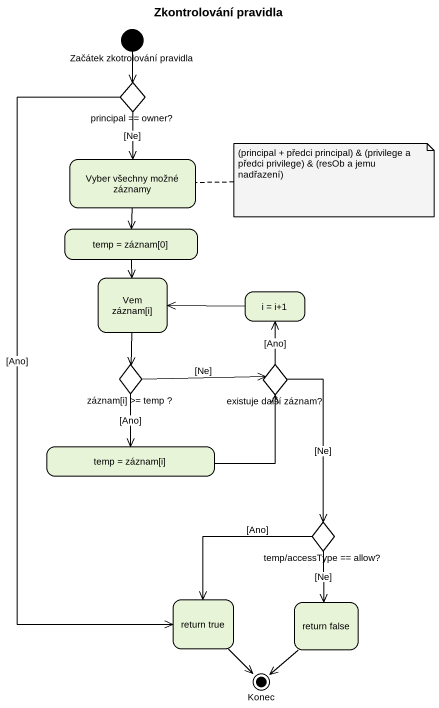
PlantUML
@startuml
title Zkontrolování pravidla
hide empty description
state "Začátek zkotrolování pravidla" as Začátek_zkotrolování <<start>>
state "principal == owner?" as principal_owner <<choice>>
state "Vyber všechny možné záznamy" as Vyber_všechny_možné_záznamy
state "temp = záznam[0]" as temp_záznam_0
state "Vem záznam[i]" as Vem_záznam_i
state "i = i+1" as i_i_1
state "záznam[i] >= temp ?" as záznam_i_temp <<choice>>
state "existuje další záznam?" as existuje_další_záznam <<choice>>
state "temp = záznam[i]" as temp_záznam_i
state "temp/accessType == allow?" as temp_accessType_allow <<choice>>
state "return true" as return_true
state "return false" as return_false
state Konec <<end>>
Začátek_zkotrolování --> principal_owner
principal_owner --> Vyber_všechny_možné_záznamy : [Ne]
principal_owner --> return_true : [Ano]
Vyber_všechny_možné_záznamy --> temp_záznam_0
temp_záznam_0 --> Vem_záznam_i
Vem_záznam_i --> záznam_i_temp
i_i_1 -left-> Vem_záznam_i
záznam_i_temp -right-> existuje_další_záznam : [Ne]
záznam_i_temp --> temp_záznam_i : [Ano]
existuje_další_záznam -up-> i_i_1 : [Ano]
existuje_další_záznam --> temp_accessType_allow : [Ne]
temp_záznam_i -right-> existuje_další_záznam
temp_accessType_allow --> return_true : [Ano]
temp_accessType_allow --> return_false : [Ne]
return_true --> Konec
return_false --> Konec
note right of Vyber_všechny_možné_záznamy : (principal + předci principal) & (privilege a předci privilege) & (resOb a jemu nadřazení)
@enduml
